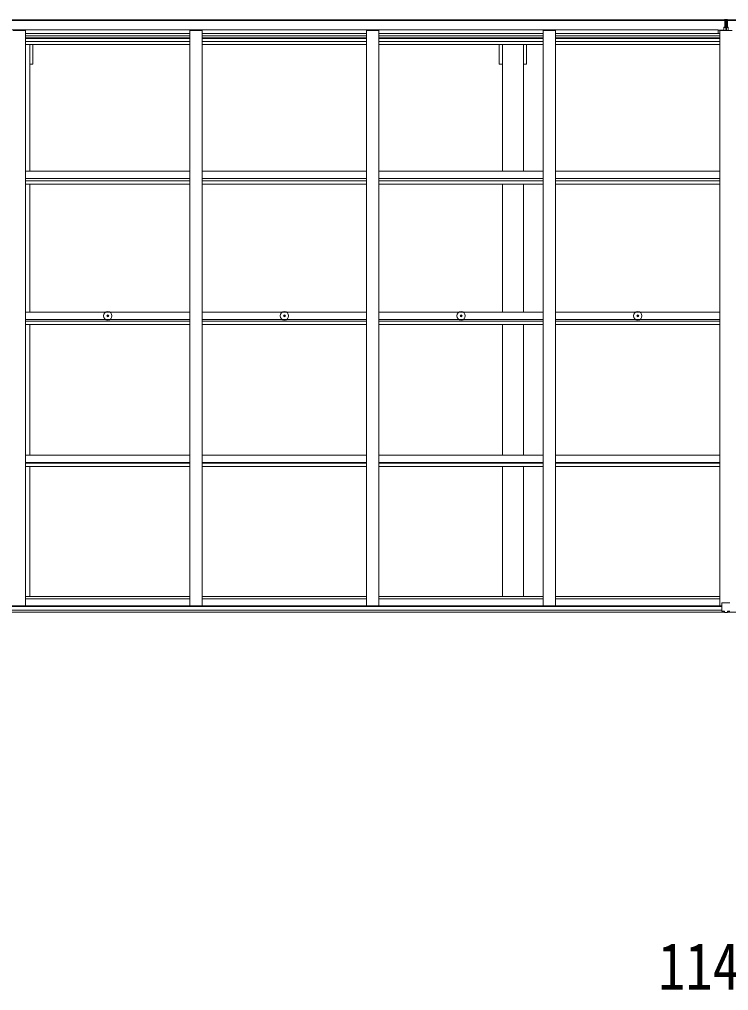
# Model space of a CAD drawing. Units: millimetres at full size, sheet at 1:40; details may follow other scales. Extents: x -11181 to 11305, y -7804 to 7716.
# Drawn here: x -201 to 2674, y 229 to 4162 of the extents above; entities that cross this region are included whole.
import ezdxf
from ezdxf.enums import TextEntityAlignment as Align

# ---------------------------------------------------------------- set-up
doc = ezdxf.new("R2010")
doc.units = ezdxf.units.MM
doc.header["$LTSCALE"] = 40
for name, color, linetype, lineweight in [('0-1_本体', 4, 'Continuous', 9), ('0-2_部品', 7, 'Continuous', 9), ('0-3_ELV2', 7, 'Continuous', 9), ('0-A_寸法', 6, 'Continuous', 9)]:
    doc.layers.add(name, color=color, linetype=linetype, lineweight=lineweight)
doc.styles.add('ＭＳ ゴシック', font='')
doc.styles.get('ＭＳ ゴシック').set_extended_font_data('MS Gothic')

msp = doc.modelspace()

# ---------------------------------------------------------------- linework, layer by layer
at = {"layer": '0-1_本体'}
for p, q in [((-3063.2, 4160.15), (2661.8, 4160.15)), ((-3063.2, 4158.09), (2661.8, 4158.09)), ((8389.8, 4160.15), (2664.8, 4160.15)), ((8389.8, 4158.09), (2664.8, 4158.09)), ((-3032.2, 4119.89), (2630.8, 4119.89)), ((-225.7, 4117.82), (-175.7, 4117.82)), ((-175.7, 1787.71), (-175.7, 4117.82)), ((-175.7, 4104.81), (490.3, 4104.81)), ((-175.7, 4095.45), (490.3, 4095.45)), ((490.3, 4117.82), (540.3, 4117.82)), ((490.3, 1787.71), (490.3, 4117.82)), ((540.3, 1787.71), (540.3, 4117.82)), ((540.3, 4104.81), (1206.3, 4104.81)), ((540.3, 4095.45), (1206.3, 4095.45)), ((1206.3, 4117.82), (1256.3, 4117.82)), ((1206.3, 1787.71), (1206.3, 4117.82)), ((1256.3, 1787.71), (1256.3, 4117.82)), ((1256.3, 4104.81), (1922.3, 4104.81)), ((1256.3, 4095.45), (1922.3, 4095.45)), ((1922.3, 4117.82), (1972.3, 4117.82)), ((1922.3, 1787.71), (1922.3, 4117.82)), ((1972.3, 1787.71), (1972.3, 4117.82)), ((1972.3, 4104.81), (2638.3, 4104.81)), ((1972.3, 4095.45), (2638.3, 4095.45)), ((2630.8, 4104.81), (2630.8, 4119.89)), ((2638.3, 1787.71), (2638.3, 4118.24)), ((2688.3, 4118.24), (2638.3, 4118.24)), ((-175.7, 4088.38), (490.3, 4088.38)), ((-175.7, 4084.59), (490.3, 4084.59)), ((-175.7, 4073.24), (490.3, 4073.24)), ((-175.7, 4060.42), (-145.7, 4060.42)), ((-158.2, 3547.63), (-158.2, 4060.42)), ((-145.7, 4060.42), (490.3, 4060.42)), ((-145.7, 3981.42), (-145.7, 4060.42)), ((540.3, 4088.38), (1206.3, 4088.38)), ((540.3, 4084.59), (1206.3, 4084.59)), ((540.3, 4073.24), (1206.3, 4073.24)), ((540.3, 4060.42), (1206.3, 4060.42)), ((1256.3, 4088.38), (1922.3, 4088.38)), ((1256.3, 4084.59), (1922.3, 4084.59)), ((1256.3, 4073.24), (1922.3, 4073.24)), ((1256.3, 4060.42), (1922.3, 4060.42)), ((1756.8, 3547.63), (1756.8, 4060.42)), ((1841.8, 3547.63), (1841.8, 4060.42)), ((1854.3, 3981.42), (1854.3, 4060.42)), ((1972.3, 4088.38), (2638.3, 4088.38)), ((1972.3, 4084.59), (2638.3, 4084.59)), ((1972.3, 4073.24), (2638.3, 4073.24)), ((1972.3, 4060.42), (2638.3, 4060.42)), ((-145.7, 3981.42), (-158.2, 3981.42)), ((1854.3, 3981.42), (1841.8, 3981.42)), ((-175.7, 3547.63), (-173.2, 3547.63)), ((-173.2, 3547.63), (490.3, 3547.63)), ((540.3, 3547.63), (1206.3, 3547.63)), ((1256.3, 3547.63), (1922.3, 3547.63)), ((1972.3, 3547.63), (2638.3, 3547.63)), ((-175.7, 3518.67), (490.3, 3518.67)), ((-175.7, 3508.56), (490.3, 3508.56)), ((540.3, 3518.67), (1206.3, 3518.67)), ((540.3, 3508.56), (1206.3, 3508.56)), ((1256.3, 3518.67), (1922.3, 3518.67)), ((1256.3, 3508.56), (1922.3, 3508.56)), ((1972.3, 3518.67), (2638.3, 3518.67)), ((1972.3, 3508.56), (2638.3, 3508.56)), ((-175.7, 3495.7), (-173.2, 3495.7)), ((-173.2, 3495.7), (490.3, 3495.7)), ((-158.2, 2976.82), (-158.2, 3495.7)), ((540.3, 3495.7), (1206.3, 3495.7)), ((1256.3, 3495.7), (1922.3, 3495.7)), ((1756.8, 2976.82), (1756.8, 3495.7)), ((1841.8, 2976.82), (1841.8, 3495.7)), ((1972.3, 3495.7), (2638.3, 3495.7)), ((-175.7, 2976.82), (-173.2, 2976.82)), ((-173.2, 2976.82), (490.3, 2976.82)), ((540.3, 2976.82), (1206.3, 2976.82)), ((1256.3, 2976.82), (1922.3, 2976.82)), ((1972.3, 2976.82), (2638.3, 2976.82)), ((-175.7, 2947.38), (490.3, 2947.38)), ((-175.7, 2940.25), (490.3, 2940.25)), ((-175.7, 2927.28), (-173.2, 2927.28)), ((-173.2, 2927.28), (490.3, 2927.28)), ((-158.2, 2398.41), (-158.2, 2927.28)), ((540.3, 2947.38), (1206.3, 2947.38)), ((540.3, 2940.25), (1206.3, 2940.25)), ((540.3, 2927.28), (1206.3, 2927.28)), ((1256.3, 2947.38), (1922.3, 2947.38)), ((1256.3, 2940.25), (1922.3, 2940.25)), ((1256.3, 2927.28), (1922.3, 2927.28)), ((1756.8, 2398.41), (1756.8, 2927.28)), ((1841.8, 2398.41), (1841.8, 2927.28)), ((1972.3, 2947.38), (2638.3, 2947.38)), ((1972.3, 2940.25), (2638.3, 2940.25)), ((1972.3, 2927.28), (2638.3, 2927.28)), ((-175.7, 2368.61), (490.3, 2368.61)), ((-175.7, 2364.83), (490.3, 2364.83)), ((-173.2, 2398.41), (490.3, 2398.41)), ((540.3, 2398.41), (1206.3, 2398.41)), ((540.3, 2368.61), (1206.3, 2368.61)), ((540.3, 2364.83), (1206.3, 2364.83)), ((1256.3, 2398.41), (1922.3, 2398.41)), ((1256.3, 2368.61), (1922.3, 2368.61)), ((1256.3, 2364.83), (1922.3, 2364.83)), ((1972.3, 2398.41), (2638.3, 2398.41)), ((1972.3, 2368.61), (2638.3, 2368.61)), ((1972.3, 2364.83), (2638.3, 2364.83)), ((-173.2, 2351.8), (490.3, 2351.8)), ((-158.2, 1824.93), (-158.2, 2351.8)), ((540.3, 2351.8), (1206.3, 2351.8)), ((1256.3, 2351.8), (1922.3, 2351.8)), ((1756.8, 1824.93), (1756.8, 2351.8)), ((1841.8, 1824.93), (1841.8, 2351.8)), ((1972.3, 2351.8), (2638.3, 2351.8)), ((-175.7, 1824.93), (490.3, 1824.93)), ((-175.7, 1815.8), (490.3, 1815.8)), ((540.3, 1824.93), (1206.3, 1824.93)), ((540.3, 1815.8), (1206.3, 1815.8)), ((1256.3, 1824.93), (1922.3, 1824.93)), ((1256.3, 1815.8), (1922.3, 1815.8)), ((1972.3, 1824.93), (2638.3, 1824.93)), ((1972.3, 1815.8), (2638.3, 1815.8)), ((-3048.75, 1787.69), (2647.34, 1787.69)), ((-3048.2, 1785.34), (2646.8, 1785.34)), ((-3058.2, 1762.26), (2656.8, 1762.26)), ((-3048.2, 1769.68), (2646.8, 1769.68)), ((8384.8, 1762.26), (2669.8, 1762.26))]:
    msp.add_line(p, q, dxfattribs=at)
msp.add_lwpolyline([(1756.8, 3981.42), (1744.3, 3981.42), (1744.3, 4060.42)], dxfattribs=at)
at = {"layer": '0-2_部品'}
for p, q in [((2630.8, 4119.07), (2651.3, 4119.07)), ((155.05, 2962.61), (156.16, 2962.63)), ((155.05, 2961.61), (156.16, 2961.59)), ((156.16, 2962.63), (156.68, 2962.73)), ((156.16, 2961.59), (156.68, 2961.49)), ((156.78, 2963.25), (156.68, 2962.73)), ((156.78, 2960.97), (156.68, 2961.49)), ((156.8, 2964.35), (156.78, 2963.25)), ((156.8, 2959.86), (156.78, 2960.97)), ((157.8, 2964.35), (157.81, 2963.25)), ((157.8, 2959.86), (157.81, 2960.97)), ((157.81, 2963.25), (157.92, 2962.73)), ((157.81, 2960.97), (157.92, 2961.49)), ((158.43, 2962.63), (157.92, 2962.73)), ((158.43, 2961.59), (157.92, 2961.49)), ((159.54, 2962.61), (158.43, 2962.63)), ((159.54, 2961.61), (158.43, 2961.59)), ((871.05, 2962.61), (872.16, 2962.63)), ((871.05, 2961.61), (872.16, 2961.59)), ((872.16, 2962.63), (872.68, 2962.73)), ((872.16, 2961.59), (872.68, 2961.49)), ((872.78, 2963.25), (872.68, 2962.73)), ((872.78, 2960.97), (872.68, 2961.49)), ((872.8, 2964.35), (872.78, 2963.25)), ((872.8, 2959.86), (872.78, 2960.97)), ((873.8, 2964.35), (873.81, 2963.25)), ((873.8, 2959.86), (873.81, 2960.97)), ((873.81, 2963.25), (873.92, 2962.73)), ((873.81, 2960.97), (873.92, 2961.49)), ((874.43, 2962.63), (873.92, 2962.73)), ((874.43, 2961.59), (873.92, 2961.49)), ((875.54, 2962.61), (874.43, 2962.63)), ((875.54, 2961.61), (874.43, 2961.59)), ((1587.05, 2962.61), (1588.16, 2962.63)), ((1587.05, 2961.61), (1588.16, 2961.59)), ((1588.16, 2962.63), (1588.68, 2962.73)), ((1588.16, 2961.59), (1588.68, 2961.49)), ((1588.78, 2963.25), (1588.68, 2962.73)), ((1588.78, 2960.97), (1588.68, 2961.49)), ((1588.8, 2964.35), (1588.78, 2963.25)), ((1588.8, 2959.86), (1588.78, 2960.97)), ((1589.8, 2964.35), (1589.81, 2963.25)), ((1589.8, 2959.86), (1589.81, 2960.97)), ((1589.81, 2963.25), (1589.92, 2962.73)), ((1589.81, 2960.97), (1589.92, 2961.49)), ((1590.43, 2962.63), (1589.92, 2962.73)), ((1590.43, 2961.59), (1589.92, 2961.49)), ((1591.54, 2962.61), (1590.43, 2962.63)), ((1591.54, 2961.61), (1590.43, 2961.59)), ((2303.05, 2962.61), (2304.16, 2962.63)), ((2303.05, 2961.61), (2304.16, 2961.59)), ((2304.16, 2962.63), (2304.68, 2962.73)), ((2304.16, 2961.59), (2304.68, 2961.49)), ((2304.78, 2963.25), (2304.68, 2962.73)), ((2304.78, 2960.97), (2304.68, 2961.49)), ((2304.8, 2964.35), (2304.78, 2963.25)), ((2304.8, 2959.86), (2304.78, 2960.97)), ((2305.8, 2964.35), (2305.81, 2963.25)), ((2305.8, 2959.86), (2305.81, 2960.97)), ((2305.81, 2963.25), (2305.92, 2962.73)), ((2305.81, 2960.97), (2305.92, 2961.49)), ((2306.43, 2962.63), (2305.92, 2962.73)), ((2306.43, 2961.59), (2305.92, 2961.49)), ((2307.54, 2962.61), (2306.43, 2962.63)), ((2307.54, 2961.61), (2306.43, 2961.59))]:
    msp.add_line(p, q, dxfattribs=at)
for centre, radius in [((157.3, 2962.11), 17), ((157.3, 2962.11), 4), ((873.3, 2962.11), 17), ((873.3, 2962.11), 4), ((1589.3, 2962.11), 17), ((1589.3, 2962.11), 4), ((2305.3, 2962.11), 17), ((2305.3, 2962.11), 4)]:
    msp.add_circle(centre, radius, dxfattribs=at)
for centre, start, end in [((157.3, 2962.11), 167.44414, 192.55586), ((157.3, 2962.11), 77.44414, 102.55586), ((157.3, 2962.11), 257.44414, 282.55586), ((157.3, 2962.11), 347.44414, 12.55586), ((873.3, 2962.11), 167.44414, 192.55586), ((873.3, 2962.11), 77.44414, 102.55586), ((873.3, 2962.11), 257.44414, 282.55586), ((873.3, 2962.11), 347.44414, 12.55586), ((1589.3, 2962.11), 167.44414, 192.55586), ((1589.3, 2962.11), 77.44414, 102.55586), ((1589.3, 2962.11), 257.44414, 282.55586), ((1589.3, 2962.11), 347.44414, 12.55586), ((2305.3, 2962.11), 167.44414, 192.55586), ((2305.3, 2962.11), 77.44414, 102.55586), ((2305.3, 2962.11), 257.44414, 282.55586), ((2305.3, 2962.11), 347.44414, 12.55586)]:
    msp.add_arc(centre, 2.3, start, end, dxfattribs=at)
at = {"layer": '0-3_ELV2'}
for p, q in [((2654.8, 4131), (2661.8, 4131.06)), ((2656.8, 4162.06), (2661.64, 4162.36)), ((2656.8, 4159.06), (2656.8, 4162.06)), ((2661.8, 4159.37), (2656.8, 4159.06)), ((2656.8, 4157.56), (2656.8, 4159.06)), ((2657.8, 4156.56), (2661.8, 4156.56)), ((2657.8, 4154.73), (2657.8, 4156.56)), ((2657.8, 4154.73), (2661.8, 4154.66)), ((2657.8, 4151.13), (2657.8, 4154.73)), ((2657.8, 4151.13), (2661.8, 4151.07)), ((2657.8, 4142.9), (2657.8, 4151.13)), ((2657.8, 4142.9), (2661.8, 4142.86)), ((2657.8, 4131.03), (2657.8, 4142.9)), ((2661.64, 4162.36), (2663.3, 4162.46)), ((2663.3, 4159.46), (2661.8, 4159.36)), ((2661.8, 4156.56), (2661.8, 4159.36)), ((2661.8, 4156.56), (2661.8, 4145.85)), ((2661.8, 4145.85), (2664.8, 4145.85)), ((2661.8, 4138.78), (2661.8, 4145.85)), ((2661.8, 4138.78), (2664.8, 4138.78)), ((2661.8, 4129.14), (2661.8, 4138.78)), ((2663.3, 4162.46), (2663.3, 4159.46)), ((2669.8, 4159.06), (2663.3, 4159.46)), ((2664.8, 4156.56), (2668.8, 4156.56)), ((2664.8, 4156.56), (2664.8, 4145.85)), ((2664.8, 4154.66), (2668.8, 4154.66)), ((2664.8, 4138.78), (2664.8, 4145.85)), ((2664.8, 4129.14), (2664.8, 4138.78)), ((2671.8, 4130.5), (2664.8, 4130.56)), ((2668.8, 4154.66), (2668.8, 4156.56)), ((2668.8, 4131.03), (2668.8, 4142.86)), ((2669.8, 4157.56), (2669.8, 4159.06)), ((2671.8, 4129.63), (2671.8, 4130.5)), ((2654.8, 4129.63), (2661.8, 4129.56)), ((2654.8, 4118.24), (2654.8, 4129.13)), ((2661.8, 4129.14), (2664.8, 4129.14)), ((2661.8, 4122.06), (2661.8, 4129.14)), ((2661.8, 4122.06), (2664.8, 4122.06)), ((2661.8, 4122.06), (2661.8, 4118.24)), ((2664.8, 4122.06), (2664.8, 4129.14)), ((2664.8, 4122.06), (2664.8, 4118.24)), ((2671.8, 4118.24), (2671.8, 4129.13)), ((2646.8, 1766.22), (2646.8, 1798.54)), ((2678.8, 1799.54), (2647.8, 1799.54)), ((2646.8, 1766.22), (2646.8, 1766.18)), ((2656.8, 1765.45), (2647.8, 1765.5)), ((2669.8, 1765.45), (2678.8, 1765.5))]:
    msp.add_line(p, q, dxfattribs=at)
for points in [[(2661.8, 4130.56), (2654.8, 4130.5), (2654.8, 4131)], [(2661.8, 4129.06), (2654.8, 4129.13), (2654.8, 4129.63), (2654.8, 4130.5)], [(2663.3, 4162.46), (2669.8, 4162.06), (2669.8, 4159.06)], [(2664.8, 4151.07), (2668.8, 4151.07), (2668.8, 4154.66)], [(2664.8, 4142.86), (2668.8, 4142.86), (2668.8, 4151.07)], [(2664.8, 4131.06), (2671.8, 4131), (2671.8, 4130.5)], [(2664.8, 4129.56), (2671.8, 4129.63), (2671.8, 4129.13), (2664.8, 4129.06)], [(2663.3, 1760.02), (2656.8, 1760.42), (2656.8, 1765.45)], [(2663.3, 1760.02), (2669.8, 1760.42), (2669.8, 1765.45)]]:
    msp.add_lwpolyline(points, dxfattribs=at)
for centre, start, end in [((2657.8, 4157.56), 180, 270), ((2668.8, 4157.56), 270, 0), ((2647.8, 1798.54), 90, 180)]:
    msp.add_arc(centre, 1, start, end, dxfattribs=at)
for centre, major_axis, ratio, start_param, end_param in [((2661.82, 4159.37), (0.18, -2.99), 0.008711, 3.1415927, 4.7113235), ((2489.93, 4148.85), (171.87, 10.52), 0.017422, 6.2821194, 6.2831848), ((2647.8, 1766.21), (1, -0.012), 0.707053, 3.2044821, 4.7211143)]:
    msp.add_ellipse(centre, major_axis=major_axis, ratio=ratio, start_param=start_param, end_param=end_param, dxfattribs=at)

# ---------------------------------------------------------------- texts
at = {"layer": '0-A_寸法', "color": 7, "style": 'ＭＳ ゴシック', "width": 0.85}
msp.add_text('11496', height=190.6, dxfattribs=at).set_placement((2388.3, 175.34), align=Align.BOTTOM_LEFT)

doc.saveas('drawing.dxf')
